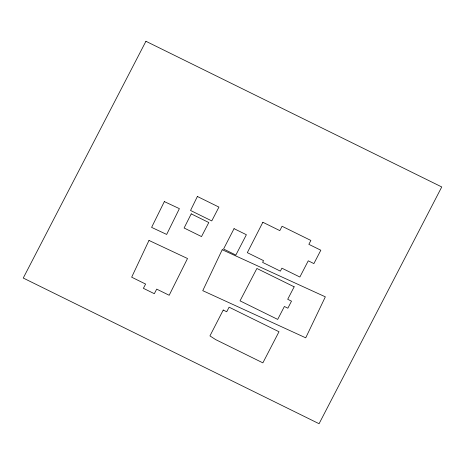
<?xml version="1.0" encoding="UTF-8"?>
<svg xmlns="http://www.w3.org/2000/svg" width="465" height="465" viewBox="0 0 465 465"><rect width="100%" height="100%" fill="white"/><g stroke="black" fill="none" stroke-linecap="round" stroke-linejoin="round"><path stroke-width="0.7" d="M148.986 240.434L131.671 277.192L145.603 284.057L143.394 288.317L154.328 293.706L156.699 289.125L169.179 295.269L187.511 258.517L148.986 240.434M222.218 249.722L202.763 290.672L305.726 337.828L325.337 296.833L222.218 249.722M197.381 196.486L190.545 210.465L211.767 220.916L218.928 207.099L197.381 196.486M164.343 201.601L151.607 227.385L166.662 234.43L179.391 208.645L164.343 201.601M191.225 213.865L184.105 228.001L201.519 236.575L208.802 222.526L191.225 213.865M262.859 222.27L247.322 252.652L263.527 260.632L262.615 262.394L280.366 271.136L281.895 268.183L299.861 277.03L308.26 260.813L313.892 263.591L320.821 250.222L308.859 244.334L310.876 240.452L282.069 226.269L279.814 230.617L262.859 222.27M234.052 228.658L223.566 249.007L235.848 255.058L246.38 234.732L234.052 228.658M223.235 310.045L209.936 335.899L215.644 339.601L262.87 362.857L278.988 331.748L229.088 307.179L226.717 311.759L223.235 310.045M145.929 41.28L23.25 278.047L319.071 423.72L441.75 186.953L145.929 41.28M294.159 286.818L287.696 299.291L291.503 301.163L287.858 308.196L284.382 306.487L277.686 319.403L240.027 300.855L256.895 268.468L294.159 286.818"/></g></svg>
